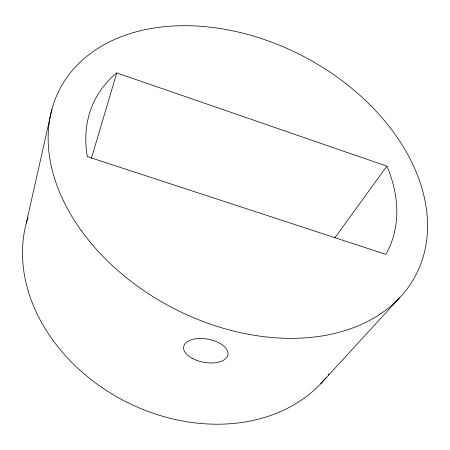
<?xml version="1.0" encoding="UTF-8"?>
<svg xmlns="http://www.w3.org/2000/svg" width="450" height="450" viewBox="0 0 450 450"><rect width="100%" height="100%" fill="white"/><g stroke="black" fill="none" stroke-linecap="round" stroke-linejoin="round"><path stroke-width="0.67" d="M26.314 223.054L51.846 109.491M91.418 158.304L116.747 72.934L386.871 166.146A164.717 115.757 27.6 0 1 385.83 254.357L87.323 156.6A164.717 115.757 27.6 0 1 116.747 72.934M334.761 237.982L386.871 166.146M320.827 383.636L399.324 298.08M328.984 373.989A171.169 136.451 27.6 0 1 328.168 375.058M326.498 377.173A171.169 136.451 27.6 0 1 121.686 399.51A171.169 136.451 27.6 0 1 28.018 217.26M192.639 358.582A22.5 11.762 10.3 0 0 227.908 354.892A22.5 11.762 10.3 0 0 196.869 338.647A22.5 11.762 10.3 0 0 192.639 358.582M81.287 230.619A200.846 141.75 27.6 0 0 408.921 286.391A200.846 141.75 27.6 0 0 223.324 29.042A200.846 141.75 27.6 0 0 81.287 230.619"/></g></svg>
